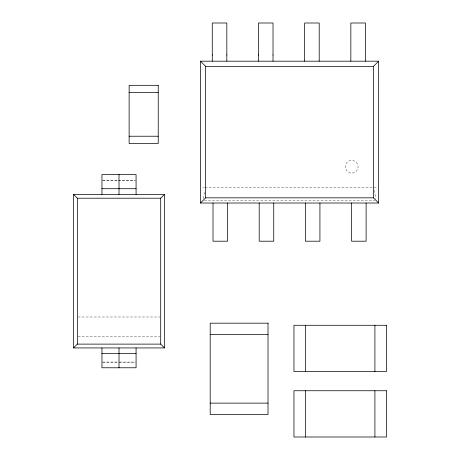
<?xml version="1.0" encoding="UTF-8"?>
<svg xmlns="http://www.w3.org/2000/svg" width="460" height="460" viewBox="0 0 460 460"><rect width="100%" height="100%" fill="white"/><g stroke="black" fill="none" stroke-linecap="round" stroke-linejoin="round"><path stroke-width="0.34" stroke-dasharray="2.3 1.72" d="M203.303 198.507L204.723 190.958M102.666 180.182L117.593 180.182M118.306 180.182L135.366 180.182M102.666 180.245L117.593 180.245M118.306 180.245L135.366 180.245M202.912 187.525L204.343 187.525M205.062 187.525L376.211 187.525M204.343 200.566L374.773 200.566M78.056 316.986L159.977 316.986M78.056 336.737L159.977 336.737M102.666 362.077L119.013 362.077M119.726 362.077L135.366 362.077M102.666 362.141L135.366 362.141M374.273 190.273L375.82 198.507M348.484 172.327A6.434 6.434 0 0 0 358.139 166.756A6.434 6.434 0 0 0 348.484 161.178A6.434 6.434 0 0 0 348.484 172.327"/><path stroke-width="0.69" d="M212.278 61.186L212.278 54.832M226.826 61.186L226.826 54.832M258.468 61.186L258.468 54.832M273.016 61.186L273.016 54.832M164.507 347.927L160.695 344.115L160.695 198.208L164.507 194.396L73.525 194.396L73.525 347.927L164.507 347.927L164.507 194.396M200.462 203.015L205.643 197.834L373.48 197.834L378.66 203.015L378.66 61.186L200.462 61.186L200.462 203.015L378.66 203.015M73.525 347.927L77.337 344.115L160.695 344.115M373.48 197.834L373.48 66.367L378.66 61.186M200.462 61.186L205.643 66.367L373.48 66.367M129.128 92.592L158.223 92.592M129.128 136.229L158.223 136.229M101.959 188.709L136.074 188.709M73.525 194.396L77.337 198.208L160.695 198.208M210.197 334.598L268.019 334.598M101.959 353.613L136.074 353.613M210.197 403.121L268.019 403.121M374.911 325.277L374.911 371.536M374.911 390.741L374.911 437M366.114 203.015L366.114 241.201L351.566 241.201L351.566 203.015M365.389 61.186L365.389 23L350.842 23L350.842 61.186M319.93 203.015L319.93 241.201L305.382 241.201L305.382 203.015M319.2 61.186L319.2 23L304.652 23L304.652 61.186M305.52 325.277L305.52 371.536M305.52 390.741L305.52 437M273.74 203.015L273.74 241.201L259.193 241.201L259.193 203.015M273.016 55.068L273.016 23L258.468 23L258.468 55.068M227.556 203.015L227.556 241.201L213.009 241.201L213.009 203.015M226.826 55.068L226.826 23L212.278 23L212.278 55.068M205.643 66.367L205.643 197.834M136.074 194.396L136.074 174.547L101.959 174.547L101.959 194.396M136.074 347.927L136.074 367.776L101.959 367.776L101.959 347.927M119.013 174.495L119.013 194.396M119.013 347.927L119.013 367.827M77.337 198.208L77.337 344.115M158.223 85.318L129.128 85.318L129.128 143.503L158.223 143.503L158.223 85.318M268.019 323.179L210.197 323.179L210.197 414.541L268.019 414.541L268.019 323.179M386.475 325.277L293.957 325.277L293.957 371.536L386.475 371.536L386.475 325.277M386.475 390.741L293.957 390.741L293.957 437L386.475 437L386.475 390.741"/></g></svg>
